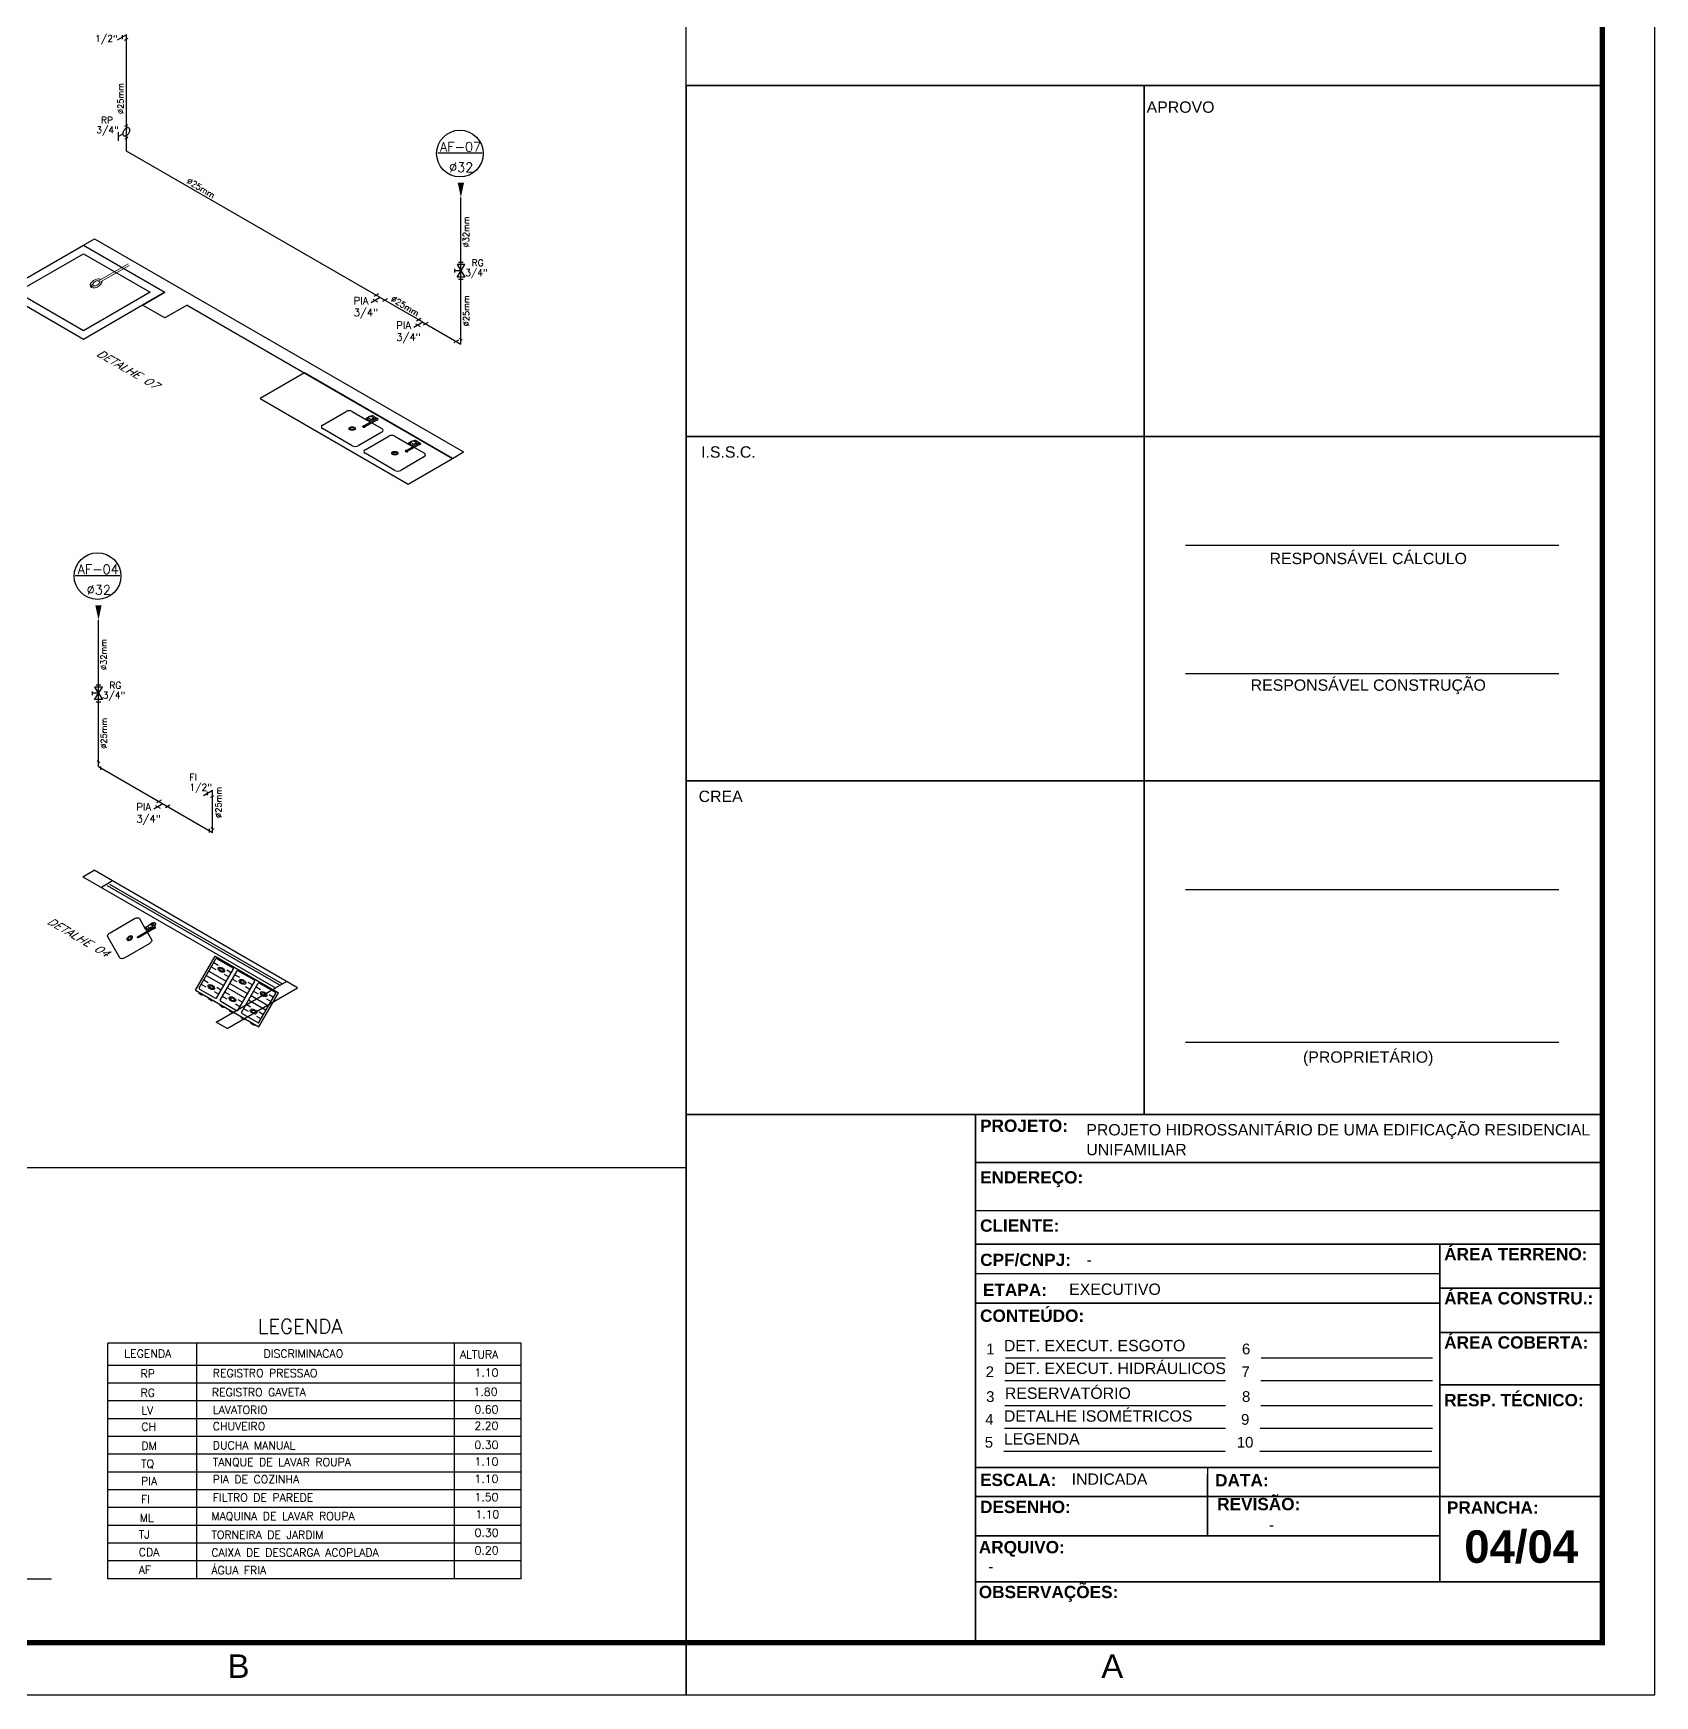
# Model space of a CAD drawing. Header units: millimetres. Extents: x 3923 to 4007, y 744 to 982.
# Drawn here: x 3976.16 to 4007.13, y 743.97 to 775.73 of the extents above; entities that cross this region are included whole.
import ezdxf
from ezdxf.enums import TextEntityAlignment as Align

# ---------------------------------------------------------------- set-up
doc = ezdxf.new("R2010")
doc.units = ezdxf.units.MM
doc.header["$LTSCALE"] = 20
doc.linetypes.add('CONTINU', pattern=[0])
doc.linetypes.add('HIDDEN2', pattern=[0.1875, 0.125, -0.0625])
for name, color, linetype in [('a-pem-m', 6, 'Continuous'), ('A-PEN-R', 1, 'Continuous'), ('A-PEN-Y', 2, 'Continuous'), ('AF', 5, 'Continuous'), ('CONEXAO_AG_FRIA', 2, 'Continuous'), ('CONEXÃO_HIDRÁULICA', 2, 'Continuous'), ('Diametro', 2, 'Continuous'), ('E-txt-g', 3, 'Continuous'), ('Esgoto', 5, 'Continuous'), ('HIDROSSANITÁRIO', 8, 'Continuous'), ('LAYER8', 9, 'Continuous'), ("LINHA - PROJETU'S", 1, 'Continuous'), ('P2', 1, 'Continuous'), ("PRANCHA - PROJETU'S", 7, 'Continuous'), ('Prumadas_L', 1, 'Continuous'), ('Prumadas_Q', 3, 'Continuous'), ('Prumadas_T', 2, 'Continuous'), ('TEXT', 2, 'Continuous')]:
    doc.layers.add(name, color=color, linetype=linetype)
doc.layers.add('E-Lay-9', color=9, linetype='Continuous', lineweight=9)
doc.styles.add('ARIAL', font='arial.ttf', dxfattribs={"height": 2})
doc.styles.add('HELVET', font='HELVET.SHX')
doc.styles.add('ROMANS', font='romans__.ttf', dxfattribs={"height": 0.1})

# ---------------------------------------------------------------- blocks, each defined once
blk = doc.blocks.new('ADFSGASDFG')
at = {"layer": "PRANCHA - PROJETU'S", "color": 1}
for p, q in [((360.678, 47.946), (360.678, 107.346)), ((276.578, 47.946), (360.678, 47.946))]:
    blk.add_line(p, q, dxfattribs=at)
at = {"layer": "PRANCHA - PROJETU'S", "color": 4, "const_width": 0.1}
blk.add_lwpolyline([(279.078, 106.346), (359.678, 106.346), (359.678, 48.946), (279.078, 48.946)], close=True, dxfattribs=at)
blk = doc.blocks.new('Fogão03_6')
at = {"layer": 'a-pem-m', "color": 8}
for p, q in [((-0.35, -0.65), (-0.35, 0)), ((-0.35, 0), (0.35, 0)), ((-0.35, 0), (0.35, 0)), ((-0.35, -0.65), (-0.35, 0)), ((-0.33, -0.59), (-0.33, -0.03)), ((-0.33, -0.59), (-0.33, -0.03)), ((-0.33, -0.103), (-0.28, -0.103)), ((-0.33, -0.103), (-0.28, -0.103)), ((-0.32, -0.02), (-0.147, -0.02)), ((-0.32, -0.02), (-0.147, -0.02)), ((-0.187, -0.103), (-0.137, -0.103)), ((-0.187, -0.103), (-0.137, -0.103)), ((-0.137, -0.59), (-0.137, -0.03)), ((-0.137, -0.59), (-0.137, -0.03)), ((-0.097, -0.59), (-0.097, -0.03)), ((-0.097, -0.59), (-0.097, -0.03)), ((-0.097, -0.103), (-0.047, -0.103)), ((-0.097, -0.103), (-0.047, -0.103)), ((-0.087, -0.02), (0.087, -0.02)), ((-0.087, -0.02), (0.087, -0.02)), ((0.047, -0.103), (0.097, -0.103)), ((0.047, -0.103), (0.097, -0.103)), ((0.097, -0.59), (0.097, -0.03)), ((0.097, -0.59), (0.097, -0.03)), ((0.137, -0.59), (0.137, -0.03)), ((0.137, -0.59), (0.137, -0.03)), ((0.137, -0.103), (0.187, -0.103)), ((0.137, -0.103), (0.187, -0.103)), ((0.147, -0.02), (0.32, -0.02)), ((0.147, -0.02), (0.32, -0.02)), ((0.28, -0.103), (0.33, -0.103)), ((0.28, -0.103), (0.33, -0.103)), ((0.33, -0.59), (0.33, -0.03)), ((0.33, -0.59), (0.33, -0.03)), ((0.35, -0.65), (0.35, 0)), ((0.35, -0.65), (0.35, 0)), ((-0.33, -0.186), (-0.28, -0.186)), ((-0.33, -0.186), (-0.28, -0.186)), ((-0.33, -0.269), (-0.137, -0.269)), ((-0.33, -0.269), (-0.137, -0.269)), ((-0.187, -0.186), (-0.137, -0.186)), ((-0.187, -0.186), (-0.137, -0.186)), ((-0.097, -0.186), (-0.047, -0.186)), ((-0.097, -0.186), (-0.047, -0.186)), ((-0.097, -0.269), (0.097, -0.269)), ((-0.097, -0.269), (0.097, -0.269)), ((0.047, -0.186), (0.097, -0.186)), ((0.047, -0.186), (0.097, -0.186)), ((0.137, -0.186), (0.187, -0.186)), ((0.137, -0.186), (0.187, -0.186)), ((0.137, -0.269), (0.33, -0.269)), ((0.137, -0.269), (0.33, -0.269)), ((0.28, -0.186), (0.33, -0.186)), ((0.28, -0.186), (0.33, -0.186)), ((-0.33, -0.351), (-0.137, -0.351)), ((-0.33, -0.351), (-0.137, -0.351)), ((-0.33, -0.434), (-0.28, -0.434)), ((-0.33, -0.434), (-0.28, -0.434)), ((-0.187, -0.434), (-0.137, -0.434)), ((-0.187, -0.434), (-0.137, -0.434)), ((-0.097, -0.351), (0.097, -0.351)), ((-0.097, -0.351), (0.097, -0.351)), ((-0.097, -0.434), (-0.047, -0.434)), ((-0.097, -0.434), (-0.047, -0.434)), ((0.047, -0.434), (0.097, -0.434)), ((0.047, -0.434), (0.097, -0.434)), ((0.137, -0.351), (0.33, -0.351)), ((0.137, -0.351), (0.33, -0.351)), ((0.137, -0.434), (0.187, -0.434)), ((0.137, -0.434), (0.187, -0.434)), ((0.28, -0.434), (0.33, -0.434)), ((0.28, -0.434), (0.33, -0.434)), ((-0.33, -0.517), (-0.28, -0.517)), ((-0.33, -0.517), (-0.28, -0.517)), ((-0.32, -0.6), (-0.147, -0.6)), ((-0.32, -0.6), (-0.147, -0.6)), ((-0.187, -0.517), (-0.137, -0.517)), ((-0.187, -0.517), (-0.137, -0.517)), ((-0.097, -0.517), (-0.047, -0.517)), ((-0.097, -0.517), (-0.047, -0.517)), ((-0.087, -0.6), (0.087, -0.6)), ((-0.087, -0.6), (0.087, -0.6)), ((0.047, -0.517), (0.097, -0.517)), ((0.047, -0.517), (0.097, -0.517)), ((0.137, -0.517), (0.187, -0.517)), ((0.137, -0.517), (0.187, -0.517)), ((0.147, -0.6), (0.32, -0.6)), ((0.147, -0.6), (0.32, -0.6)), ((0.28, -0.517), (0.33, -0.517)), ((0.28, -0.517), (0.33, -0.517)), ((-0.35, -0.65), (0.35, -0.65)), ((-0.35, -0.65), (0.35, -0.65)), ((-0.307, -0.65), (-0.307, -0.67)), ((-0.307, -0.65), (-0.307, -0.67)), ((-0.267, -0.66), (-0.307, -0.66)), ((-0.267, -0.66), (-0.307, -0.66)), ((-0.267, -0.67), (-0.307, -0.67)), ((-0.267, -0.67), (-0.307, -0.67)), ((-0.267, -0.65), (-0.267, -0.67)), ((-0.267, -0.65), (-0.267, -0.67)), ((-0.2, -0.65), (-0.2, -0.67)), ((-0.2, -0.65), (-0.2, -0.67)), ((-0.16, -0.66), (-0.2, -0.66)), ((-0.16, -0.66), (-0.2, -0.66)), ((-0.16, -0.67), (-0.2, -0.67)), ((-0.16, -0.67), (-0.2, -0.67)), ((-0.16, -0.65), (-0.16, -0.67)), ((-0.16, -0.65), (-0.16, -0.67)), ((-0.073, -0.65), (-0.073, -0.67)), ((-0.073, -0.65), (-0.073, -0.67)), ((-0.034, -0.66), (-0.073, -0.66)), ((-0.034, -0.66), (-0.073, -0.66)), ((-0.034, -0.67), (-0.073, -0.67)), ((-0.034, -0.67), (-0.073, -0.67)), ((-0.034, -0.65), (-0.034, -0.67)), ((-0.034, -0.65), (-0.034, -0.67)), ((0.034, -0.65), (0.034, -0.67)), ((0.034, -0.65), (0.034, -0.67)), ((0.073, -0.66), (0.034, -0.66)), ((0.073, -0.66), (0.034, -0.66)), ((0.073, -0.67), (0.034, -0.67)), ((0.073, -0.67), (0.034, -0.67)), ((0.073, -0.65), (0.073, -0.67)), ((0.073, -0.65), (0.073, -0.67)), ((0.16, -0.65), (0.16, -0.67)), ((0.16, -0.65), (0.16, -0.67)), ((0.2, -0.66), (0.16, -0.66)), ((0.2, -0.66), (0.16, -0.66)), ((0.2, -0.67), (0.16, -0.67)), ((0.2, -0.67), (0.16, -0.67)), ((0.2, -0.65), (0.2, -0.67)), ((0.2, -0.65), (0.2, -0.67)), ((0.267, -0.65), (0.267, -0.67)), ((0.267, -0.65), (0.267, -0.67)), ((0.307, -0.66), (0.267, -0.66)), ((0.307, -0.66), (0.267, -0.66)), ((0.307, -0.67), (0.267, -0.67)), ((0.307, -0.67), (0.267, -0.67)), ((0.307, -0.65), (0.307, -0.67)), ((0.307, -0.65), (0.307, -0.67))]:
    blk.add_line(p, q, dxfattribs=at)
for centre, radius in [((-0.233, -0.144), 0.0341), ((-0.233, -0.144), 0.0341), ((-0.233, -0.144), 0.02), ((-0.233, -0.144), 0.02), ((0, -0.144), 0.0341), ((0, -0.144), 0.0341), ((0, -0.144), 0.02), ((0, -0.144), 0.02), ((0.233, -0.144), 0.0341), ((0.233, -0.144), 0.0341), ((0.233, -0.144), 0.02), ((0.233, -0.144), 0.02), ((-0.233, -0.476), 0.0341), ((-0.233, -0.476), 0.0341), ((-0.233, -0.476), 0.02), ((-0.233, -0.476), 0.02), ((0, -0.476), 0.0341), ((0, -0.476), 0.0341), ((0, -0.476), 0.02), ((0, -0.476), 0.02), ((0.233, -0.476), 0.0341), ((0.233, -0.476), 0.0341), ((0.233, -0.476), 0.02), ((0.233, -0.476), 0.02)]:
    blk.add_circle(centre, radius, dxfattribs=at)
for centre, start, end in [((-0.32, -0.03), 89.9995, 179.9996), ((-0.32, -0.03), 89.9995, 179.9996), ((-0.147, -0.03), 359.9996, 89.9995), ((-0.147, -0.03), 359.9996, 89.9995), ((-0.087, -0.03), 89.9995, 179.9996), ((-0.087, -0.03), 89.9995, 179.9996), ((0.087, -0.03), 359.9996, 89.9995), ((0.087, -0.03), 359.9996, 89.9995), ((0.147, -0.03), 89.9995, 179.9996), ((0.147, -0.03), 89.9995, 179.9996), ((0.32, -0.03), 359.9996, 89.9995), ((0.32, -0.03), 359.9996, 89.9995), ((-0.32, -0.59), 179.9996, 269.9995), ((-0.32, -0.59), 179.9996, 269.9995), ((-0.147, -0.59), 269.9995, 359.9996), ((-0.147, -0.59), 269.9995, 359.9996), ((-0.087, -0.59), 179.9996, 269.9995), ((-0.087, -0.59), 179.9996, 269.9995), ((0.087, -0.59), 269.9995, 359.9996), ((0.087, -0.59), 269.9995, 359.9996), ((0.147, -0.59), 179.9996, 269.9995), ((0.147, -0.59), 179.9996, 269.9995), ((0.32, -0.59), 269.9995, 359.9996), ((0.32, -0.59), 269.9995, 359.9996)]:
    blk.add_arc(centre, 0.01, start, end, dxfattribs=at)
blk = doc.blocks.new('Cuba coz')
at = {"color": 8}
blk.add_line((7.5, -4.5), (7.5, -2.4), dxfattribs=at)
for points in [[(13.4, -6.5), (13.4, -20, 0.414214), (17.4, -24), (44.4, -24, 0.414214), (48.4, -20), (48.4, 20, 0.414214), (44.4, 24), (17.4, 24, 0.414214), (13.4, 20), (13.4, 0.7)], [(6.7, 1.7), (6, 1.7, 0.546464), (4.4, -0.7, -0.10784), (4.5, -1.1), (4.5, -5.5)], [(11.7, 2.5), (8, 2.5, 0.133256), (7.3, 2.3, 0.106756), (6.7, 1.8, 0.082828), (6.3, 1, 0.071352), (6.2, 0, 0.071352), (6.3, -1, 0.082828), (6.7, -1.8, 0.106756), (7.3, -2.3, 0.133256), (8, -2.5), (11.7, -2.5)], [(4.4, -0.7, 0.293273), (6, -1.8), (6.7, -1.8)], [(13.4, -1), (13.4, -4.5, 0.414214)]]:
    blk.add_lwpolyline(points, format="xyb", dxfattribs=at)
for points in [[(11.7, -2.5, 0.133256), (12.4, -2.3, 0.106756), (13, -1.8, 0.082828), (13.3, -1, 0.071352), (13.5, 0, 0.071352), (13.3, 1, 0.082828), (13, 1.8, 0.106756), (12.4, 2.3, 0.133256), (11.7, 2.5, 0.133256), (11.1, 2.3, 0.106756), (10.5, 1.8, 0.082828), (10.1, 1, 0.071352), (10, 0, 0.071352), (10.1, -1, 0.082828), (10.5, -1.8, 0.106756), (11.1, -2.3, 0.133256)], [(12.5, 0.7, 0.133256), (12.3, 0.7, 0.106756), (12.1, 0.5, 0.082828), (12, 0.3, 0.071352), (11.9, 0, 0.071352), (12, -0.3, 0.082828), (12.1, -0.5, 0.106756), (12.3, -0.7, 0.133256), (12.5, -0.8, 0.133256), (12.7, -0.7, 0.106756), (12.8, -0.5, 0.082828), (13, -0.3, 0.071352), (13, 0, 0.071352), (13, 0.3, 0.082828), (12.8, 0.5, 0.106756), (12.7, 0.7, 0.133256)], [(6, -6.5), (23, -6.5, 1), (23, -4.5), (6, -4.5, 1)]]:
    blk.add_lwpolyline(points, format="xyb", close=True, dxfattribs=at)
for radius in [3, 1.75]:
    blk.add_circle((30.9, 0), radius, dxfattribs=at)
for centre, radius, start, end in [((6, 0), 3.5, 45.5847, 244.6231), ((6, -5.5), 1.5, 41.8103, 318.1897), ((6, 0), 3.5, 295.3769, 314.4153), ((23, -5.5), 1.25, 233.1301, 126.8699)]:
    blk.add_arc(centre, radius, start, end, dxfattribs=at)
blk = doc.blocks.new('iso 04')
at = {"layer": 'HIDROSSANITÁRIO', "color": 8, "linetype": 'Continuous'}
for p, q in [((-0.782, 1.14), (-0.676, 1.246)), ((-0.782, 1.14), (1.056, -0.698)), ((-0.5, 1.069), (-0.676, 1.246)), ((1.268, -0.698), (-0.5, 1.069)), ((0.49, -1.264), (1.056, -0.698)), ((0.596, -1.37), (1.268, -0.698)), ((0.596, -1.37), (0.49, -1.264))]:
    blk.add_line(p, q, dxfattribs=at)
at = {"layer": 'HIDROSSANITÁRIO', "color": 8, "linetype": 'HIDDEN2'}
for p, q in [((-0.5, 1.069), (-0.606, 0.963)), ((1.098, -0.656), (-0.563, 1.006)), ((1.12, -0.635), (-0.542, 1.027)), ((1.056, -0.698), (1.162, -0.592))]:
    blk.add_line(p, q, dxfattribs=at)
at = {"layer": 'HIDROSSANITÁRIO', "color": 8, "xscale": -0.01, "yscale": 0.01, "zscale": 0.01, "rotation": 45}
blk.add_blockref('Cuba coz', (-0.068, 0.39, -6.335), dxfattribs=at)
at = {"layer": 'HIDROSSANITÁRIO', "color": 8, "linetype": 'Continuous', "rotation": 315}
blk.add_blockref('Fogão03_6', (0.783, -0.476), dxfattribs=at)
at = {"layer": 'Diametro', "style": 'ROMANS'}
blk.add_text('DETALHE 04', height=0.1, rotation=315, dxfattribs=at).set_placement((-0.846, 0.09), align=Align.CENTER)
blk = doc.blocks.new('Chuveiro')
at = {"layer": 'E-Lay-9', "color": 8}
for p, q in [((-0.031, 0.016), (-0.36, 0.016)), ((0.051, 0.016), (0.031, 0.016)), ((0.051, 0.016), (0.051, -0.016)), ((-0.031, -0.016), (-0.36, -0.016)), ((0.051, -0.016), (0.031, -0.016))]:
    blk.add_line(p, q, dxfattribs=at)
blk.add_circle((0, 0), 0.0348, dxfattribs=at)
for centre, radius, start, end in [((0, 0), 0.0624, 194.4775, 165.5225), ((0.009, 0), 0.0444, 339.4266, 20.5734)]:
    blk.add_arc(centre, radius, start, end, dxfattribs=at)
blk = doc.blocks.new('iso 07')
at = {"layer": 'HIDROSSANITÁRIO', "color": 8, "linetype": 'Continuous'}
for p, q in [((-1.438, 1.818, -0.247), (-1.332, 1.924)), ((-1.332, 1.924), (2.192, -1.601)), ((-1.438, 1.818), (-0.66, 1.04)), ((-0.448, 0.828), (2.086, -1.707)), ((-0.448, 0.828, -0.247), (2.086, -1.707, -0.247)), ((2.086, -1.707, -0.247), (2.192, -1.601))]:
    blk.add_line(p, q, dxfattribs=at)
at = {"layer": 'HIDROSSANITÁRIO', "color": 8}
for p, q in [((1.343, -1.064, -0.247), (1.328, -1.049, -0.247)), ((1.75, -1.47, -0.247), (1.735, -1.456, -0.247))]:
    blk.add_line(p, q, dxfattribs=at)
at = {"layer": 'HIDROSSANITÁRIO', "color": 8, "linetype": 'Continuous', "elevation": -0.247}
for points in [[(-0.66, 1.04), (-1.438, 0.262), (-2.216, 1.04), (-1.438, 1.818)], [(-0.802, 1.04), (-1.438, 0.404), (-2.075, 1.04), (-1.438, 1.676)]]:
    blk.add_lwpolyline(points, close=True, dxfattribs=at)
blk.add_lwpolyline([(-0.448, 0.828), (-0.66, 0.616), (-0.873, 0.828), (-0.66, 1.04)], dxfattribs=at)
at = {"layer": 'HIDROSSANITÁRIO', "color": 8, "linetype": 'CONTINU', "elevation": -0.247}
blk.add_lwpolyline([(2.086, -1.707), (0.673, -0.293), (0.249, -0.718), (1.663, -2.132), (2.086, -1.707)], dxfattribs=at)
at = {"layer": 'HIDROSSANITÁRIO', "color": 8, "elevation": -0.247}
for points in [[(1.315, -1.119), (1.411, -1.215, -0.414214), (1.411, -1.271), (1.184, -1.498, -0.414214), (1.128, -1.498), (0.845, -1.215, -0.414214), (0.845, -1.158), (1.071, -0.932, -0.414214), (1.128, -0.932), (1.264, -1.068)], [(1.263, -1.044), (1.29, -1.017, -0.133256), (1.296, -1.014, -0.106756), (1.304, -1.014, -0.082828), (1.312, -1.016, -0.071352), (1.32, -1.022, -0.071352), (1.326, -1.03, -0.082828), (1.329, -1.039, -0.106756), (1.329, -1.047, -0.133256), (1.325, -1.053), (1.299, -1.079)], [(1.276, -1.081), (1.301, -1.105, -0.414214)], [(1.304, -1.014), (1.309, -1.009, -0.546464), (1.338, -1.015, 0.10784), (1.34, -1.019), (1.371, -1.049)], [(1.338, -1.015, -0.293273), (1.334, -1.033), (1.329, -1.038)], [(1.722, -1.526), (1.817, -1.622, -0.414214), (1.817, -1.678), (1.591, -1.905, -0.414214), (1.535, -1.905), (1.252, -1.622, -0.414214), (1.252, -1.565), (1.478, -1.339, -0.414214), (1.535, -1.339), (1.671, -1.475)], [(1.67, -1.451), (1.697, -1.424, -0.133256), (1.703, -1.421, -0.106756), (1.711, -1.42, -0.082828), (1.719, -1.423, -0.071352), (1.727, -1.429, -0.071352), (1.733, -1.437, -0.082828), (1.736, -1.445, -0.106756), (1.736, -1.454, -0.133256), (1.732, -1.459), (1.706, -1.486)], [(1.711, -1.42), (1.716, -1.416, -0.546464), (1.745, -1.422, 0.10784), (1.747, -1.425), (1.778, -1.456)], [(1.745, -1.422, -0.293273), (1.741, -1.44), (1.736, -1.445)], [(1.683, -1.487), (1.708, -1.512, -0.414214)]]:
    blk.add_lwpolyline(points, format="xyb", dxfattribs=at)
for points in [[(1.368, -1.067), (1.247, -1.187, -1), (1.233, -1.173), (1.353, -1.053, -1)], [(1.299, -1.079, -0.133256), (1.293, -1.083, -0.106756), (1.285, -1.083, -0.082828), (1.277, -1.08, -0.071352), (1.269, -1.074, -0.071352), (1.263, -1.066, -0.082828), (1.26, -1.058, -0.106756), (1.26, -1.05, -0.133256), (1.263, -1.044, -0.133256), (1.269, -1.041, -0.106756), (1.277, -1.04, -0.082828), (1.286, -1.043, -0.071352), (1.294, -1.049, -0.071352), (1.3, -1.057, -0.082828), (1.302, -1.065, -0.106756), (1.302, -1.073, -0.133256)], [(1.271, -1.062, -0.133256), (1.272, -1.061, -0.106756), (1.275, -1.06, -0.082828), (1.277, -1.061, -0.071352), (1.28, -1.063, -0.071352), (1.281, -1.065, -0.082828), (1.282, -1.068, -0.106756), (1.282, -1.07, -0.133256), (1.281, -1.072, -0.133256), (1.279, -1.073, -0.106756), (1.277, -1.073, -0.082828), (1.274, -1.072, -0.071352), (1.272, -1.071, -0.071352), (1.27, -1.068, -0.082828), (1.269, -1.066, -0.106756), (1.27, -1.063, -0.133256)], [(1.774, -1.474), (1.654, -1.594, -1), (1.64, -1.58), (1.76, -1.46, -1)], [(1.706, -1.486, -0.133256), (1.7, -1.489, -0.106756), (1.692, -1.49, -0.082828), (1.683, -1.487, -0.071352), (1.675, -1.481, -0.071352), (1.669, -1.473, -0.082828), (1.667, -1.465, -0.106756), (1.667, -1.456, -0.133256), (1.67, -1.451, -0.133256), (1.676, -1.447, -0.106756), (1.684, -1.447, -0.082828), (1.692, -1.45, -0.071352), (1.7, -1.456, -0.071352), (1.706, -1.464, -0.082828), (1.709, -1.472, -0.106756), (1.709, -1.48, -0.133256)], [(1.677, -1.468, -0.133256), (1.679, -1.467, -0.106756), (1.682, -1.467, -0.082828), (1.684, -1.468, -0.071352), (1.686, -1.47, -0.071352), (1.688, -1.472, -0.082828), (1.689, -1.475, -0.106756), (1.689, -1.477, -0.133256), (1.688, -1.479, -0.133256), (1.686, -1.48, -0.106756), (1.684, -1.48, -0.082828), (1.681, -1.479, -0.071352), (1.679, -1.477, -0.071352), (1.677, -1.475, -0.082828), (1.676, -1.473, -0.106756), (1.676, -1.47, -0.133256)]]:
    blk.add_lwpolyline(points, format="xyb", close=True, dxfattribs=at)
at = {"layer": 'HIDROSSANITÁRIO', "color": 8}
for centre, radius in [((1.128, -1.215, -0.247), 0.03), ((1.128, -1.215, -0.247), 0.0175), ((1.535, -1.622, -0.247), 0.03), ((1.535, -1.622, -0.247), 0.0175)]:
    blk.add_circle(centre, radius, dxfattribs=at)
for centre, radius, start, end in [((1.322, -1.021, -0.247), 0.035, 270.5847, 289.6231), ((1.36, -1.06, -0.247), 0.015, 266.8103, 183.1897), ((1.24, -1.18, -0.247), 0.0125, 98.1301, 351.8699), ((1.647, -1.587, -0.247), 0.0125, 98.1301, 351.8699), ((1.728, -1.428, -0.247), 0.035, 270.5847, 289.6231), ((1.767, -1.467, -0.247), 0.015, 266.8103, 183.1897)]:
    blk.add_arc(centre, radius, start, end, dxfattribs=at)
at = {"layer": 'HIDROSSANITÁRIO', "color": 8, "rotation": 225}
blk.add_blockref('Chuveiro', (-1.318, 1.188, -0.247), dxfattribs=at)
at = {"layer": 'Diametro', "style": 'ROMANS'}
blk.add_text('DETALHE 07', height=0.1, rotation=315, dxfattribs=at).set_placement((-1.036, -0.283), align=Align.CENTER)
blk = doc.blocks.new('*U848', base_point=(2541.5, 289.3))
for p, q in [((2535.8, 298.7), (2547.3, 280)), ((2535.8, 280), (2547.3, 298.7)), ((2547.3, 298.7), (2535.8, 298.7)), ((2538.2, 302), (2544.9, 302)), ((2541.5, 289.3), (2532.6, 289.3)), ((2547.3, 280), (2535.8, 280)), ((2538.2, 276.7), (2544.9, 276.7))]:
    blk.add_line(p, q)
at = {"linetype": 'Continuous'}
blk.add_line((2532.6, 286.6), (2532.6, 292.1), dxfattribs=at)
blk = doc.blocks.new('*U845', base_point=(2541.5, 283.9))
for p, q in [((2535.4, 277.1), (2535.4, 283.8)), ((2538.6, 275.6), (2544.4, 278.9))]:
    blk.add_line(p, q)
blk = doc.blocks.new('ADH_CXI_RG_A')
for p, q in [((0.019, 0.067), (-0.019, 0.089)), ((0, 0.078), (0, 0.046)), ((-0.019, -0.067), (0.019, -0.089)), ((0, -0.046), (0, -0.078)), ((0.04, -0.023), (0.094, -0.054)), ((0.094, -0.107), (0.094, -0.002))]:
    blk.add_line(p, q)
blk.add_lwpolyline([(0.04, -0.023, 0.064782), (0.037, -0.006, 0.052885), (0.03, 0.012, 0.05077), (0.02, 0.028, 0.057376), (0.007, 0.041, 0.075912), (-0.007, 0.049, 0.111921), (-0.02, 0.051, 0.1493), (-0.03, 0.047, 0.133827), (-0.037, 0.037, 0.091621), (-0.04, 0.023, 0.064782), (-0.037, 0.006, 0.052885), (-0.03, -0.012, 0.05077), (-0.02, -0.028, 0.057376), (-0.007, -0.041, 0.075912), (0.007, -0.049, 0.111921), (0.02, -0.051, 0.1493), (0.03, -0.047, 0.133827), (0.037, -0.037, 0.091621), (0.04, -0.023)], format="xyb", close=True)

msp = doc.modelspace()

# ---------------------------------------------------------------- linework, layer by layer
at = {"color": 4}
msp.add_line((4006.129, 754.87), (4006.129, 774.604), dxfattribs=at)
for p, q in [((3977.586, 746.205), (3977.586, 750.706)), ((3985.48, 750.706), (3977.586, 750.706)), ((3979.284, 746.205), (3979.284, 750.706)), ((3984.205, 746.205), (3984.205, 750.706)), ((3985.482, 746.205), (3985.482, 750.706)), ((3985.48, 750.281), (3977.586, 750.281)), ((3985.48, 749.941), (3977.586, 749.941)), ((3985.48, 749.602), (3977.586, 749.602)), ((3985.48, 749.262), (3977.586, 749.262)), ((3984.503, 749.262), (3977.586, 749.262)), ((3985.48, 748.923), (3977.586, 748.923)), ((3985.48, 748.583), (3977.586, 748.583)), ((3985.48, 748.243), (3977.586, 748.243)), ((3985.464, 747.904), (3977.586, 747.904)), ((3985.48, 747.564), (3977.586, 747.564)), ((3985.48, 747.224), (3977.586, 747.224)), ((3985.482, 746.885), (3977.586, 746.885)), ((3985.482, 746.545), (3977.586, 746.545)), ((3985.482, 746.205), (3977.586, 746.205))]:
    msp.add_line(p, q)
at = {"layer": 'A-PEN-R'}
for p, q in [((3988.629, 774.728), (3988.629, 802.386)), ((3938.444, 754.064), (3988.629, 754.064))]:
    msp.add_line(p, q, dxfattribs=at)
at = {"layer": 'A-PEN-Y'}
for p, q in [((3989.38, 774.728), (4006.129, 774.728)), ((3982.752, 770.749, 12.669), (3982.666, 770.699, 12.669)), ((3982.648, 770.647), (3982.734, 770.597)), ((3982.92, 770.652), (3982.834, 770.602)), ((3983.461, 770.177), (3983.548, 770.127)), ((3983.566, 770.28, 12.669), (3983.479, 770.23, 12.669)), ((3983.698, 770.204), (3983.611, 770.154)), ((3984.281, 769.867), (3984.194, 769.817)), ((3978.498, 760.975, -12.669), (3978.584, 760.925, -12.669)), ((3978.602, 761.078), (3978.516, 761.028)), ((3978.771, 760.981, -12.669), (3978.684, 760.931, -12.669)), ((3979.524, 760.529), (3979.524, 760.463)), ((3979.555, 760.554), (3979.613, 760.521))]:
    msp.add_line(p, q, dxfattribs=at)
at = {"layer": 'AF'}
for p, q in [((3977.94, 775.697), (3977.767, 775.597)), ((3977.94, 773.478), (3977.94, 775.697)), ((3983.603, 770.208, 0.493), (3977.94, 773.478, 0.493)), ((3984.328, 769.79), (3984.328, 772.59)), ((3982.789, 770.678), (3982.616, 770.578)), ((3983.603, 770.208), (3983.43, 770.108)), ((3983.603, 770.208), (3984.328, 769.79)), ((3977.407, 761.719), (3977.407, 764.519)), ((3979.584, 761.262), (3979.411, 761.162)), ((3979.584, 760.462), (3979.584, 761.262)), ((3978.639, 761.007, -12.669), (3978.466, 760.907, -12.669))]:
    msp.add_line(p, q, dxfattribs=at)
at = {"layer": 'CONEXÃO_HIDRÁULICA'}
for p, q in [((3984.356, 769.864), (3984.3, 769.896)), ((3977.435, 761.793), (3977.379, 761.825)), ((3977.452, 761.657), (3977.452, 761.722)), ((3979.49, 761.176), (3979.49, 761.24)), ((3979.556, 761.137), (3979.612, 761.17))]:
    msp.add_line(p, q, dxfattribs=at)
at = {"layer": 'E-txt-g'}
for p, q in [((4005.296, 765.941), (3998.17, 765.941)), ((4005.296, 763.492), (3998.17, 763.492)), ((4005.296, 759.363), (3998.17, 759.363)), ((4005.296, 756.448), (3998.17, 756.448))]:
    msp.add_line(p, q, dxfattribs=at)
at = {"layer": 'Esgoto'}
msp.add_line((3977.407, 761.719), (3979.584, 760.462), dxfattribs=at)
at = {"layer": 'LAYER8', "color": 2}
msp.add_lwpolyline([(3950.748, 746.205), (3951.794, 746.205), (3956.943, 746.205), (3962.284, 746.205), (3966.72, 746.205), (3971.774, 746.205), (3976.511, 746.205)], dxfattribs=at)
at = {"layer": "LINHA - PROJETU'S", "color": 1}
msp.add_line((3988.629, 755.074), (3988.629, 768.026), dxfattribs=at)
at = {"layer": "LINHA - PROJETU'S", "color": 1, "const_width": 0.03}
for points in [[(3988.629, 755.074), (3988.629, 774.728), (4006.176, 774.728)], [(3997.379, 755.074), (3997.379, 774.728)], [(4006.129, 768.026), (3988.629, 768.026)], [(4006.129, 761.448), (3988.629, 761.448)], [(4006.129, 755.074), (3988.629, 755.074), (3988.629, 743.986)], [(3994.154, 744.986), (3994.154, 755.074)], [(3994.154, 754.155), (4006.129, 754.155)], [(3994.154, 754.155), (4006.129, 754.155)], [(3994.154, 753.237), (4006.129, 753.237)], [(3994.154, 752.598), (4006.129, 752.598)], [(3994.154, 752.598), (4006.129, 752.598)], [(3994.154, 752.598), (4006.129, 752.598)], [(4003.027, 752.598), (4003.027, 746.156)], [(4003.027, 752.034), (3994.154, 752.034)], [(3994.154, 752.034), (4003.027, 752.034)], [(4006.129, 751.756), (4003.027, 751.756)], [(3994.154, 751.47), (4003.027, 751.47)], [(4003.027, 750.911), (4006.129, 750.911)], [(4006.129, 749.911), (4003.027, 749.911)], [(4003.027, 748.333), (3994.154, 748.333)], [(3998.59, 748.333), (3998.59, 747.025)], [(3994.154, 747.778), (4006.129, 747.778)], [(4003.027, 747.025), (3998.59, 747.025), (3998.59, 747.778)], [(4003.027, 747.778), (4003.027, 747.025)], [(3998.59, 747.025), (3994.154, 747.025)], [(4006.129, 746.145), (3994.154, 746.145)]]:
    msp.add_lwpolyline(points, dxfattribs=at)
at = {"layer": "LINHA - PROJETU'S", "color": 1}
for points in [[(3994.154, 755.074), (3994.154, 744.986)], [(4003.027, 747.778), (4003.027, 746.156)]]:
    msp.add_lwpolyline(points, dxfattribs=at)
at = {"layer": 'P2'}
msp.add_line((4006.129, 755.074), (3988.629, 755.074), dxfattribs=at)
at = {"layer": "PRANCHA - PROJETU'S", "color": 1}
for p, q in [((3988.629, 755.074), (3988.629, 744.986)), ((3998.59, 747.778), (3998.59, 748.204)), ((3994.154, 746.145), (4006.129, 746.145))]:
    msp.add_line(p, q, dxfattribs=at)
at = {"layer": "PRANCHA - PROJETU'S"}
for p, q in [((4006.129, 755.074), (4006.129, 744.986)), ((3988.629, 744.986), (4006.129, 744.986)), ((3988.629, 744.986), (4006.129, 744.986)), ((3988.629, 744.986), (4006.129, 744.986)), ((3990.401, 744.986), (4006.129, 744.986)), ((3994.966, 744.986), (4005.804, 744.986)), ((3994.966, 744.986), (4006.129, 744.986))]:
    msp.add_line(p, q, dxfattribs=at)
at = {"layer": "PRANCHA - PROJETU'S", "color": 6}
for p, q in [((3994.727, 750.425), (3998.932, 750.425)), ((3999.613, 750.425), (4002.507, 750.425)), ((3999.613, 750.425), (4002.884, 750.425)), ((3994.718, 749.991), (3998.932, 749.991)), ((3999.604, 749.991), (4002.884, 749.991)), ((3994.718, 749.516), (3998.932, 749.516)), ((3999.604, 749.516), (4002.884, 749.516)), ((3994.709, 749.08), (3998.932, 749.08)), ((3994.709, 749.08), (3998.932, 749.08)), ((3999.595, 749.08), (4002.884, 749.08)), ((3999.595, 749.08), (4002.884, 749.08)), ((3994.7, 748.643), (3998.923, 748.643)), ((3994.7, 748.643), (3998.923, 748.643)), ((3999.586, 748.643), (4002.875, 748.643)), ((3999.586, 748.643), (4002.875, 748.643))]:
    msp.add_line(p, q, dxfattribs=at)
at = {"layer": "PRANCHA - PROJETU'S", "color": 1}
for points in [[(4006.129, 755.074), (3988.629, 755.074), (3988.629, 744.986)], [(3994.154, 747.43), (3994.154, 755.074)], [(4003.027, 746.156), (4003.027, 752.598)], [(4003.027, 750.911), (4006.129, 750.911)], [(4003.027, 749.911), (4006.129, 749.911)], [(4006.129, 748.204), (4006.169, 748.204)], [(3994.154, 747.778), (4006.129, 747.778)], [(3998.59, 747.025), (3998.59, 747.778)], [(3994.154, 744.986), (3994.154, 747.43)], [(4003.027, 747.43), (4003.027, 747.432)], [(3994.154, 747.025), (4003.027, 747.025)]]:
    msp.add_lwpolyline(points, dxfattribs=at)
at = {"layer": 'Prumadas_L'}
for p, q in [((3983.886, 773.441), (3984.735, 773.441)), ((3976.965, 765.37), (3977.814, 765.37))]:
    msp.add_line(p, q, dxfattribs=at)
for points in [[(3984.328, 772.59), (3984.268, 772.871), (3984.388, 772.871)], [(3977.407, 764.519), (3977.347, 764.8), (3977.467, 764.8)]]:
    msp.add_solid(points, dxfattribs=at)
at = {"layer": 'Prumadas_Q'}
for centre in [(3984.31, 773.43), (3977.389, 765.359)]:
    msp.add_circle(centre, 0.446, dxfattribs=at)

# ---------------------------------------------------------------- block references
at = {"layer": 'CONEXAO_AG_FRIA'}
for name, p, xscale, yscale, zscale in [('*U845', (3977.94, 775.693), 0.01200000000062573, 0.01200000000062573, 1.2), ('*U848', (3984.328, 771.19), 0.01280000000042492, 0.01280000000042492, 1.28), ('*U848', (3977.407, 763.119), 0.01280000000042492, 0.01280000000042492, 1.28)]:
    msp.add_blockref(name, p, dxfattribs=dict(at, xscale=xscale, yscale=yscale, zscale=zscale))
at = {"layer": 'CONEXÃO_HIDRÁULICA', "xscale": -1.600000000000364, "yscale": 1.599999999999909, "zscale": 1.6}
msp.add_blockref('ADH_CXI_RG_A', (3977.94, 773.844), dxfattribs=at)
at = {"layer": 'Esgoto', "xscale": 2, "yscale": 1.1547, "zscale": 2}
for name, p in [('iso 07', (3979.997, 769.578, 0.493)), ('iso 04', (3978.674, 758.3))]:
    msp.add_blockref(name, p, dxfattribs=at)
at = {"layer": "PRANCHA - PROJETU'S", "color": 1}
msp.add_blockref('ADFSGASDFG', (3646.451, 696.04), dxfattribs=at)

# ---------------------------------------------------------------- texts
at = {"color": 3, "style": 'ROMANS'}
for s, height, p in [('LEGENDA', 0.1528, (3977.9, 750.582)), ('DISCRIMINACAO', 0.15284, (3980.561, 750.582)), ('ALTURA', 0.1528, (3984.31, 750.567)), ('RP ', 0.1528, (3978.21, 750.201)), ('REGISTRO PRESSAO', 0.15284, (3979.59, 750.21)), ('1.10', 0.1528, (3984.588, 750.219)), ('RG', 0.1528, (3978.212, 749.835)), ('REGISTRO GAVETA', 0.15284, (3979.572, 749.844)), ('1.80', 0.1528, (3984.57, 749.853)), ('LV', 0.1528, (3978.225, 749.498)), ('LAVATORIO', 0.1528, (3979.59, 749.507)), ('0.60', 0.1528, (3984.588, 749.516)), ('CH', 0.1528, (3978.225, 749.187)), ('CHUVEIRO', 0.1528, (3979.59, 749.196)), ('2.20', 0.1528, (3984.588, 749.205)), ('DUCHA MANUAL', 0.15284, (3979.59, 748.83)), ('0.30', 0.1528, (3984.588, 748.839)), ('DM', 0.1528, (3978.225, 748.821)), ('TANQUE DE LAVAR ROUPA', 0.15284, (3979.59, 748.511)), ('1.10', 0.1528, (3984.588, 748.52)), ('TQ', 0.1528, (3978.221, 748.478)), ('PIA', 0.1528, (3978.221, 748.149)), ('PIA DE COZINHA', 0.15284, (3979.59, 748.182)), ('1.10', 0.1528, (3984.588, 748.191)), ('FI', 0.1528, (3978.221, 747.8)), ('FILTRO DE PAREDE', 0.15284, (3979.59, 747.833)), ('1.50', 0.1528, (3984.588, 747.842)), ('ML', 0.1528, (3978.194, 747.444)), ('MAQUINA DE LAVAR ROUPA', 0.15284, (3979.563, 747.478)), ('1.10', 0.1528, (3984.604, 747.512)), ('TJ', 0.1528, (3978.177, 747.13)), ('TORNEIRA DE JARDIM', 0.15284, (3979.563, 747.122)), ('0.30', 0.1528, (3984.59, 747.162)), ('CDA', 0.1528, (3978.177, 746.79)), ('CAIXA DE DESCARGA ACOPLADA', 0.15284, (3979.563, 746.782)), ('0.20', 0.1528, (3984.59, 746.823)), ('AF', 0.1528, (3978.177, 746.45)), ('ÁGUA FRIA', 0.1528, (3979.563, 746.443))]:
    msp.add_text(s, height=height, dxfattribs=at).set_placement(p, align=Align.TOP_LEFT)
at = {"layer": 'CONEXAO_AG_FRIA', "style": 'ROMANS'}
for s, height, p in [('1/2"', 0.128, (3977.344, 775.561)), ('3/4"', 0.128, (3977.367, 773.817)), ('RP', 0.128, (3977.455, 774.004)), ('RG', 0.128, (3984.534, 771.279)), ('3/4"', 0.128, (3984.41, 771.09)), ('3/4"', 0.14, (3982.281, 770.324)), ('PIA', 0.14, (3982.281, 770.549)), ('PIA', 0.14, (3983.094, 770.079)), ('3/4"', 0.14, (3983.094, 769.854)), ('3/4"', 0.128, (3977.489, 763.019)), ('RG', 0.128, (3977.613, 763.208)), ('FI', 0.128, (3979.144, 761.451)), ('1/2"', 0.128, (3979.144, 761.259)), ('PIA', 0.14, (3978.131, 760.878, -12.669)), ('3/4"', 0.14, (3978.131, 760.653, -12.669))]:
    msp.add_text(s, height=height, dxfattribs=at).set_placement(p)
at = {"layer": 'Diametro', "style": 'ROMANS'}
for s, rotation, p in [('%%C25mm', 90, (3977.887, 774.479)), ('%%C25mm', 328.8632, (3979.334, 772.72, 0.493)), ('%%C32mm', 90, (3984.484, 771.932)), ('%%C25mm', 328.8632, (3983.234, 770.468, 0.493)), ('%%C25mm', 90, (3984.487, 770.425)), ('%%C32mm', 90, (3977.563, 763.861)), ('%%C25mm', 90, (3977.566, 762.354)), ('%%C25mm', 90, (3979.756, 761.035))]:
    msp.add_text(s, height=0.1152, rotation=rotation, dxfattribs=at).set_placement(p, align=Align.CENTER)
at = {"layer": "PRANCHA - PROJETU'S", "color": 2, "style": 'ARIAL'}
for s, height, p in [('APROVO', 0.2168, (3998.073, 774.317)), ('I.S.S.C.', 0.2168, (3989.438, 767.729)), ('RESPONSÁVEL CÁLCULO', 0.21676, (4001.658, 765.722)), ('RESPONSÁVEL CONSTRUÇÃO', 0.21676, (4001.658, 763.273)), ('CREA', 0.2168, (3989.29, 761.151)), ('(PROPRIETÁRIO)', 0.21676, (4001.657, 756.167))]:
    msp.add_text(s, height=height, dxfattribs=at).set_placement(p, align=Align.MIDDLE)
for s, height, p in [('PROJETO HIDROSSANITÁRIO DE UMA EDIFICAÇÃO RESIDENCIAL', 0.21676, (3996.273, 754.674)), ('UNIFAMILIAR', 0.21676, (3996.273, 754.295)), ('-', 0.217, (3996.276, 752.193)), ('EXECUTIVO', 0.2168, (3995.946, 751.628)), ('DET. EXECUT. ESGOTO', 0.21676, (3994.699, 750.551)), ('DET. EXECUT. HIDRÁULICOS', 0.21676, (3994.699, 750.117)), ('RESERVATÓRIO', 0.21676, (3994.718, 749.642)), ('DETALHE ISOMÉTRICOS', 0.21676, (3994.699, 749.206)), ('LEGENDA', 0.2168, (3994.699, 748.769)), ('INDICADA', 0.2168, (3995.993, 748)), ('-', 0.217, (3999.76, 747.127)), ('-', 0.217, (3994.398, 746.332))]:
    msp.add_text(s, height=height, dxfattribs=at).set_placement(p)
at = {"layer": "PRANCHA - PROJETU'S", "style": 'ARIAL'}
for s, height, p in [('1', 0.205, (3994.36, 750.492)), ('6', 0.205, (3999.246, 750.492)), ('2', 0.205, (3994.351, 750.058)), ('7', 0.205, (3999.237, 750.058)), ('3', 0.205, (3994.36, 749.583)), ('8', 0.205, (3999.246, 749.583)), ('4', 0.205, (3994.342, 749.147)), ('9', 0.205, (3999.228, 749.147)), ('5', 0.205, (3994.333, 748.71)), ('10', 0.2047, (3999.147, 748.71))]:
    msp.add_text(s, height=height, dxfattribs=at).set_placement(p)
at = {"layer": "PRANCHA - PROJETU'S", "color": 50, "linetype": 'Continuous', "style": 'ARIAL'}
for s, p in [('B', (3980.082, 744.536)), ('A', (3996.769, 744.536))]:
    msp.add_text(s, height=0.45, dxfattribs=at).set_placement(p, align=Align.MIDDLE)
at = {"layer": "PRANCHA - PROJETU'S", "color": 3, "char_height": 0.23508, "width": 8.80966, "attachment_point": 1, "style": 'HELVET'}
for s, insert in [('{\\fArial|b1|i0|c0|p34;PROJETO:}', (3994.244, 754.977)), ('{\\fArial|b1|i0|c0|p34;ENDEREÇO:}', (3994.244, 753.991)), ('{\\fArial|b1|i0|c0|p34;CLIENTE:}', (3994.244, 753.07)), ('{\\fArial|b1|i0|c0|p34;CPF/CNPJ:}', (3994.246, 752.415)), ('{\\fArial|b1|i0|c0|p34;ÁREA TERRENO:}', (4003.108, 752.524)), ('{\\fArial|b1|i0|c0|p34;ETAPA:}', (3994.299, 751.84)), ('{\\fArial|b1|i0|c0|p34;ÁREA CONSTRU.:}', (4003.108, 751.681)), ('{\\fArial|b1|i0|c0|p34;CONTEÚDO:}', (3994.244, 751.348)), ('{\\fArial|b1|i0|c0|p34;ÁREA COBERTA:}', (4003.108, 750.837)), ('{\\fArial|b1|i0|c0|p34;RESP. TÉCNICO:}', (4003.108, 749.735)), ('{\\fArial|b1|i0|c0|p34;ESCALA:}', (3994.244, 748.212)), ('{\\fArial|b1|i0|c0|p34;DATA:}', (3998.733, 748.204)), ('{\\fArial|b1|i0|c0|p34;DESENHO:}', (3994.244, 747.696)), ('{\\fArial|b1|i0|c0|p34;REVISÃO:}', (3998.773, 747.749)), ('{\\fArial|b1|i0|c0|p34;PRANCHA:}', (4003.16, 747.684)), ('{\\fArial|b1|i0|c0|p34;ARQUIVO:}', (3994.22, 746.927)), ('{\\fArial|b1|i0|c0|p34;OBSERVAÇÕES:}', (3994.22, 746.07))]:
    msp.add_mtext(s, dxfattribs=dict(at, insert=insert))
at = {"layer": "PRANCHA - PROJETU'S", "color": 2, "insert": (4003.491, 747.131), "char_height": 0.62207, "width": 23.31203, "attachment_point": 1, "style": 'HELVET'}
msp.add_mtext('{\\fArial|b1|i0|c0|p34;04/04}', dxfattribs=at)
at = {"layer": 'Prumadas_T', "style": 'ROMANS'}
for s, p in [('AF-07', (3984.323, 773.469)), ('%%C32', (3984.334, 773.077)), ('AF-04', (3977.402, 765.398)), ('%%C32', (3977.413, 765.006))]:
    msp.add_text(s, height=0.18, dxfattribs=at).set_placement(p, align=Align.CENTER)
at = {"layer": 'TEXT', "style": 'ROMANS'}
msp.add_text('LEGENDA', height=0.2751, dxfattribs=at).set_placement((3980.451, 751.163, 26.655), align=Align.TOP_LEFT)

doc.saveas('drawing.dxf')
